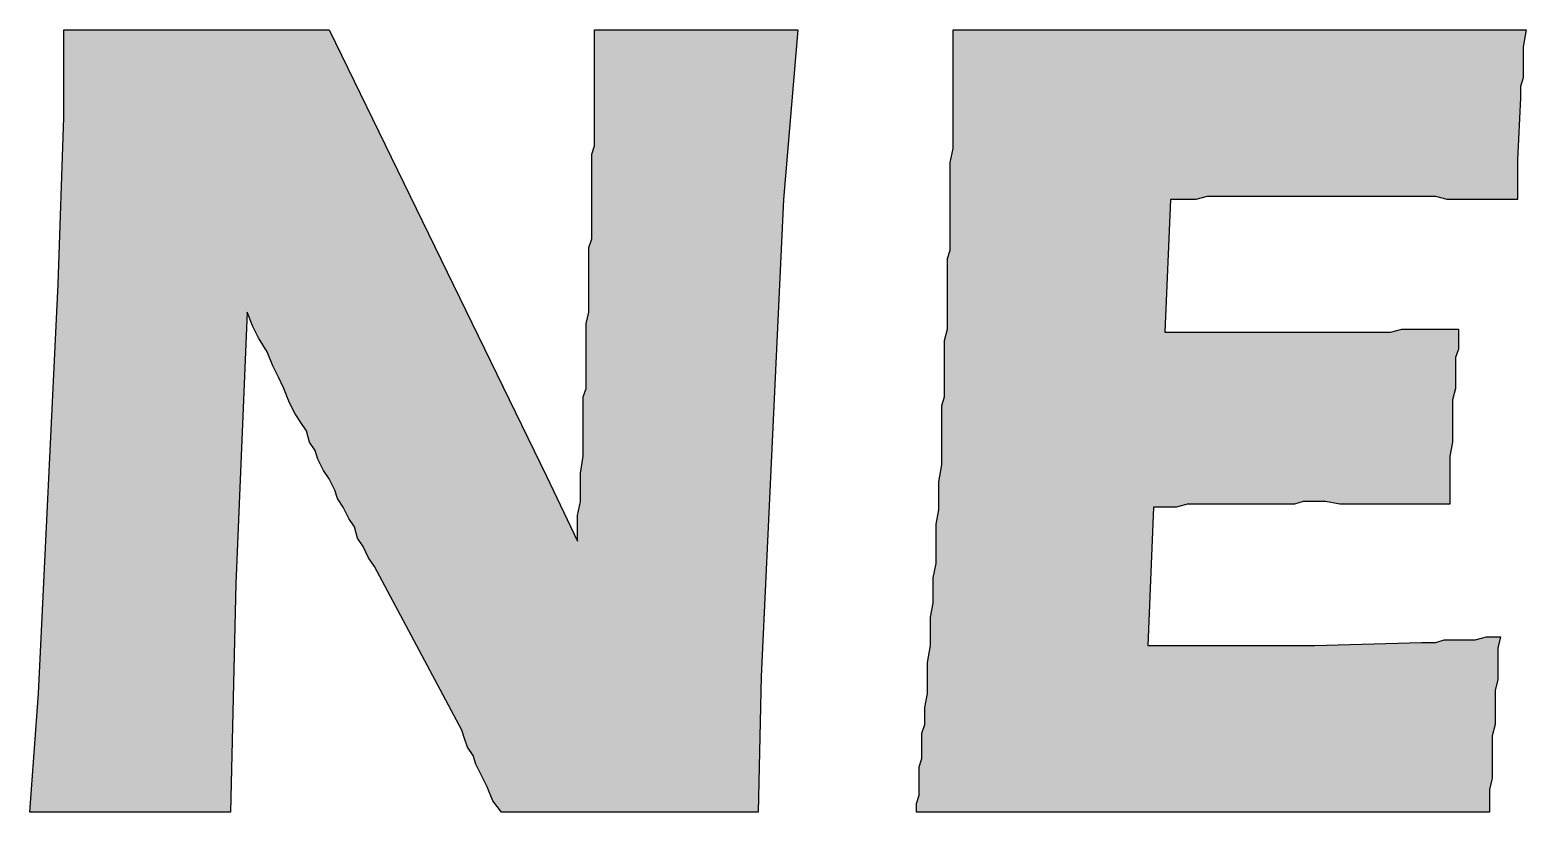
# Model space of a CAD drawing. Extents: x 0 to 8.5, y -0.4 to 11.
# Drawn here: x 1.6374 to 1.9135, y 0.9033 to 1.0476 of the extents above; entities that cross this region are included whole.
import ezdxf

# ---------------------------------------------------------------- set-up
doc = ezdxf.new("R2010")
doc.units = 0
doc.header["$LTSCALE"] = 10
doc.header["$MEASUREMENT"] = 0
doc.layers.add('BDR-18', color=1, linetype='Continuous')

# ---------------------------------------------------------------- blocks, each defined once
blk = doc.blocks.new('hel_logo_sm_borderless')
at = {"layer": 'BDR-18', "linetype": 'ByBlock'}
h = blk.add_hatch(color=256, dxfattribs=at)
h.dxf.hatch_style = 1
h.paths.add_polyline_path([(0.88738, -0.47171), (0.88894, -0.44982), (0.89259, -0.37427), (0.89363, -0.34353), (0.89363, -0.32738), (0.89571, -0.32738), (0.89728, -0.32738), (0.89936, -0.32738), (0.90093, -0.32738), (0.90249, -0.32738), (0.90457, -0.32738), (0.90614, -0.32738), (0.9077, -0.32738), (0.90926, -0.32738), (0.91082, -0.32738), (0.91239, -0.32738), (0.91395, -0.32738), (0.91708, -0.32738), (0.91968, -0.32738), (0.92177, -0.32738), (0.92437, -0.32738), (0.92698, -0.32738), (0.92958, -0.32738), (0.93115, -0.32738), (0.93219, -0.32738), (0.93375, -0.32738), (0.93531, -0.32738), (0.9374, -0.32738), (0.93896, -0.32738), (0.94052, -0.32738), (0.94261, -0.32738), (0.98273, -0.4097), (0.98846, -0.42169), (0.98846, -0.41908), (0.98846, -0.417), (0.98898, -0.41439), (0.98898, -0.41179), (0.98898, -0.40918), (0.9895, -0.40606), (0.9895, -0.40345), (0.9895, -0.40189), (0.9895, -0.40032), (0.9895, -0.39876), (0.9895, -0.3972), (0.9895, -0.39511), (0.99002, -0.39355), (0.99002, -0.39199), (0.99002, -0.39042), (0.99002, -0.38834), (0.99002, -0.38678), (0.99002, -0.38521), (0.99002, -0.38313), (0.99002, -0.38157), (0.99054, -0.37948), (0.99054, -0.3774), (0.99054, -0.37583), (0.99054, -0.37375), (0.99054, -0.37167), (0.99054, -0.36958), (0.99054, -0.3675), (0.99107, -0.36593), (0.99107, -0.36385), (0.99107, -0.36229), (0.99107, -0.3602), (0.99107, -0.35864), (0.99107, -0.35656), (0.99107, -0.35499), (0.99107, -0.35343), (0.99107, -0.35187), (0.99107, -0.3503), (0.99159, -0.34874), (0.99159, -0.34718), (0.99159, -0.34457), (0.99159, -0.34197), (0.99159, -0.33936), (0.99159, -0.33676), (0.99159, -0.33467), (0.99159, -0.33259), (0.99159, -0.3305), (0.99159, -0.32894), (0.99159, -0.32738), (0.99471, -0.32738), (0.99732, -0.32738), (0.99992, -0.32738), (1.00201, -0.32738), (1.00461, -0.32738), (1.0067, -0.32738), (1.00878, -0.32738), (1.01034, -0.32738), (1.01139, -0.32738), (1.01295, -0.32738), (1.01451, -0.32738), (1.0166, -0.32738), (1.0192, -0.32738), (1.02077, -0.32738), (1.02181, -0.32738), (1.02337, -0.32738), (1.02545, -0.32738), (1.02702, -0.32738), (1.0291, -0.32738), (1.0265, -0.35864), (1.02233, -0.4467), (1.02181, -0.47171), (1.01868, -0.47171), (1.01555, -0.47171), (1.01295, -0.47171), (1.00982, -0.47171), (1.00722, -0.47171), (1.00409, -0.47171), (1.00149, -0.47171), (0.99888, -0.47171), (0.99628, -0.47171), (0.99367, -0.47171), (0.99107, -0.47171), (0.9895, -0.47171), (0.98794, -0.47171), (0.98638, -0.47171), (0.98481, -0.47171), (0.98325, -0.47171), (0.98169, -0.47171), (0.9796, -0.47171), (0.97804, -0.47171), (0.97596, -0.47171), (0.97439, -0.47171), (0.97283, -0.46962), (0.97179, -0.46702), (0.97074, -0.46493), (0.9697, -0.46285), (0.96918, -0.46129), (0.96814, -0.45972), (0.96762, -0.45816), (0.9671, -0.4566), (0.95095, -0.42638), (0.9499, -0.42481), (0.94886, -0.42273), (0.94782, -0.42117), (0.9473, -0.41908), (0.94626, -0.41752), (0.94521, -0.41543), (0.94417, -0.41387), (0.94365, -0.41231), (0.94261, -0.41022), (0.94157, -0.40866), (0.94052, -0.40658), (0.94, -0.40501), (0.93896, -0.40345), (0.93844, -0.40137), (0.9374, -0.3998), (0.93636, -0.39824), (0.93531, -0.39616), (0.93427, -0.39355), (0.93323, -0.39147), (0.93219, -0.38938), (0.93115, -0.38678), (0.92958, -0.38417), (0.92854, -0.38209), (0.9275, -0.37948), (0.92541, -0.4295), (0.92437, -0.47171), (0.92177, -0.47171), (0.91916, -0.47171), (0.91656, -0.47171), (0.91395, -0.47171), (0.91187, -0.47171), (0.9103, -0.47171), (0.90822, -0.47171), (0.90666, -0.47171), (0.90509, -0.47171), (0.90353, -0.47171), (0.90145, -0.47171), (0.89936, -0.47171), (0.89676, -0.47171), (0.89519, -0.47171), (0.89363, -0.47171), (0.89207, -0.47171), (0.8905, -0.47171), (0.88894, -0.47171)])
h = blk.add_hatch(color=256, dxfattribs=at)
h.dxf.hatch_style = 1
h.paths.add_polyline_path([(1.05099, -0.47171), (1.05099, -0.47014), (1.05151, -0.46858), (1.05151, -0.46702), (1.05151, -0.46493), (1.05151, -0.46337), (1.05203, -0.46181), (1.05203, -0.46024), (1.05203, -0.45868), (1.05203, -0.45712), (1.05255, -0.45555), (1.05255, -0.45243), (1.05307, -0.44982), (1.05307, -0.4467), (1.05307, -0.44409), (1.05359, -0.44097), (1.05359, -0.43836), (1.05359, -0.43575), (1.05411, -0.43315), (1.05411, -0.43107), (1.05411, -0.42846), (1.05463, -0.42585), (1.05463, -0.42377), (1.05463, -0.42117), (1.05463, -0.41856), (1.05515, -0.41596), (1.05515, -0.41335), (1.05515, -0.41074), (1.05567, -0.40762), (1.05567, -0.40449), (1.05567, -0.40293), (1.05567, -0.40137), (1.05567, -0.3998), (1.05567, -0.39824), (1.05567, -0.39668), (1.0562, -0.39511), (1.0562, -0.39355), (1.0562, -0.39147), (1.0562, -0.3899), (1.0562, -0.38834), (1.0562, -0.38626), (1.0562, -0.38469), (1.05672, -0.38261), (1.05672, -0.38105), (1.05672, -0.37896), (1.05672, -0.37688), (1.05672, -0.37531), (1.05672, -0.37323), (1.05672, -0.37167), (1.05672, -0.36958), (1.05724, -0.36802), (1.05724, -0.36646), (1.05724, -0.36489), (1.05724, -0.36333), (1.05724, -0.36125), (1.05724, -0.3602), (1.05724, -0.35708), (1.05724, -0.35447), (1.05724, -0.35187), (1.05776, -0.34926), (1.05776, -0.34666), (1.05776, -0.34457), (1.05776, -0.34301), (1.05776, -0.34092), (1.05776, -0.33936), (1.05776, -0.3378), (1.05776, -0.33676), (1.05776, -0.32738), (1.06036, -0.32738), (1.06349, -0.32738), (1.06662, -0.32738), (1.06922, -0.32738), (1.07079, -0.32738), (1.07235, -0.32738), (1.07391, -0.32738), (1.076, -0.32738), (1.07756, -0.32738), (1.07912, -0.32738), (1.08069, -0.32738), (1.08225, -0.32738), (1.08381, -0.32738), (1.0859, -0.32738), (1.08746, -0.32738), (1.08902, -0.32738), (1.09111, -0.32738), (1.09267, -0.32738), (1.09475, -0.32738), (1.09632, -0.32738), (1.0984, -0.32738), (1.09996, -0.32738), (1.10205, -0.32738), (1.10413, -0.32738), (1.1057, -0.32738), (1.10778, -0.32738), (1.10986, -0.32738), (1.11195, -0.32738), (1.11351, -0.32738), (1.11559, -0.32738), (1.11716, -0.32738), (1.11872, -0.32738), (1.12081, -0.32738), (1.12237, -0.32738), (1.12393, -0.32738), (1.12602, -0.32738), (1.12758, -0.32738), (1.12914, -0.32738), (1.13123, -0.32738), (1.13279, -0.32738), (1.13435, -0.32738), (1.13592, -0.32738), (1.13748, -0.32738), (1.13904, -0.32738), (1.1406, -0.32738), (1.14269, -0.32738), (1.14425, -0.32738), (1.14582, -0.32738), (1.14738, -0.32738), (1.14894, -0.32738), (1.15155, -0.32738), (1.15467, -0.32738), (1.1578, -0.32738), (1.1604, -0.32738), (1.16353, -0.32738), (1.16301, -0.3305), (1.16301, -0.33155), (1.16301, -0.33363), (1.16301, -0.33467), (1.16301, -0.33624), (1.16249, -0.3378), (1.16249, -0.33988), (1.16197, -0.35135), (1.16197, -0.35343), (1.16197, -0.35499), (1.16197, -0.35708), (1.16197, -0.35864), (1.15988, -0.35864), (1.15728, -0.35864), (1.15519, -0.35864), (1.15311, -0.35864), (1.15103, -0.35864), (1.14894, -0.35864), (1.14686, -0.35812), (1.14529, -0.35812), (1.14321, -0.35812), (1.14113, -0.35812), (1.13956, -0.35812), (1.138, -0.35812), (1.13592, -0.35812), (1.13435, -0.35812), (1.13279, -0.35812), (1.13123, -0.35812), (1.12966, -0.35812), (1.1281, -0.35812), (1.12654, -0.35812), (1.12497, -0.35812), (1.12237, -0.35812), (1.11976, -0.35812), (1.11768, -0.35812), (1.11559, -0.35812), (1.11403, -0.35812), (1.11299, -0.35812), (1.11143, -0.35812), (1.10986, -0.35812), (1.1083, -0.35812), (1.10674, -0.35812), (1.10465, -0.35812), (1.10257, -0.35864), (1.10048, -0.35864), (1.09788, -0.35864), (1.09684, -0.38313), (1.09944, -0.38313), (1.10257, -0.38313), (1.10413, -0.38313), (1.1057, -0.38313), (1.10726, -0.38313), (1.10882, -0.38313), (1.11038, -0.38313), (1.11195, -0.38313), (1.11403, -0.38313), (1.11559, -0.38313), (1.11716, -0.38313), (1.11924, -0.38313), (1.12081, -0.38313), (1.12289, -0.38313), (1.12445, -0.38313), (1.12654, -0.38313), (1.12758, -0.38313), (1.12914, -0.38313), (1.13071, -0.38313), (1.13227, -0.38313), (1.13435, -0.38313), (1.13644, -0.38313), (1.13852, -0.38313), (1.1406, -0.38261), (1.14321, -0.38261), (1.14582, -0.38261), (1.14842, -0.38261), (1.15103, -0.38261), (1.15103, -0.38417), (1.15103, -0.38626), (1.1505, -0.38782), (1.1505, -0.38938), (1.1505, -0.39147), (1.1505, -0.39355), (1.14998, -0.39563), (1.14998, -0.3972), (1.14998, -0.39928), (1.14998, -0.40137), (1.14998, -0.40345), (1.14946, -0.40606), (1.14946, -0.40814), (1.14946, -0.41022), (1.14946, -0.41231), (1.14946, -0.41491), (1.14738, -0.41491), (1.14529, -0.41491), (1.14321, -0.41491), (1.14165, -0.41491), (1.13956, -0.41491), (1.138, -0.41491), (1.13644, -0.41491), (1.13487, -0.41491), (1.13331, -0.41491), (1.13175, -0.41491), (1.12914, -0.41491), (1.12654, -0.41439), (1.12393, -0.41439), (1.12237, -0.41439), (1.12081, -0.41491), (1.11924, -0.41491), (1.11716, -0.41491), (1.11559, -0.41491), (1.11403, -0.41491), (1.11195, -0.41491), (1.11038, -0.41491), (1.1083, -0.41491), (1.10674, -0.41491), (1.10465, -0.41491), (1.10257, -0.41491), (1.10101, -0.41491), (1.09892, -0.41543), (1.09684, -0.41543), (1.09475, -0.41543), (1.09371, -0.44097), (1.10465, -0.44097), (1.1057, -0.44097), (1.10778, -0.44097), (1.10986, -0.44097), (1.11195, -0.44097), (1.11455, -0.44097), (1.11612, -0.44097), (1.11768, -0.44097), (1.11924, -0.44097), (1.12081, -0.44097), (1.12289, -0.44097), (1.12445, -0.44097), (1.14425, -0.44044), (1.14529, -0.44044), (1.14686, -0.44044), (1.14842, -0.43992), (1.14998, -0.43992), (1.15207, -0.43992), (1.15415, -0.43992), (1.15624, -0.4394), (1.15884, -0.4394), (1.15832, -0.44149), (1.15832, -0.44357), (1.15832, -0.44513), (1.15832, -0.44722), (1.1578, -0.4493), (1.1578, -0.45139), (1.1578, -0.45347), (1.1578, -0.45555), (1.15728, -0.45764), (1.15728, -0.4592), (1.15728, -0.46129), (1.15728, -0.46337), (1.15728, -0.46545), (1.15676, -0.46754), (1.15676, -0.46962), (1.15676, -0.47171), (1.15363, -0.47171), (1.15103, -0.47171), (1.1479, -0.47171), (1.14477, -0.47171), (1.14165, -0.47171), (1.13904, -0.47171), (1.13748, -0.47171), (1.13592, -0.47171), (1.13435, -0.47171), (1.13279, -0.47171), (1.13123, -0.47171), (1.12914, -0.47171), (1.12758, -0.47171), (1.12602, -0.47171), (1.12445, -0.47171), (1.12289, -0.47171), (1.12133, -0.47171), (1.11976, -0.47171), (1.1182, -0.47171), (1.11612, -0.47171), (1.11455, -0.47171), (1.11299, -0.47171), (1.11143, -0.47171), (1.10934, -0.47171), (1.10778, -0.47171), (1.10622, -0.47171), (1.06453, -0.47171)])
for points in [[(0.88738, -0.47171), (0.88894, -0.44982), (0.89259, -0.37427), (0.89363, -0.34353), (0.89363, -0.32738), (0.89571, -0.32738), (0.89728, -0.32738), (0.89936, -0.32738), (0.90093, -0.32738), (0.90249, -0.32738), (0.90457, -0.32738), (0.90614, -0.32738), (0.9077, -0.32738), (0.90926, -0.32738), (0.91082, -0.32738), (0.91239, -0.32738), (0.91395, -0.32738), (0.91708, -0.32738), (0.91968, -0.32738), (0.92177, -0.32738), (0.92437, -0.32738), (0.92698, -0.32738), (0.92958, -0.32738), (0.93115, -0.32738), (0.93219, -0.32738), (0.93375, -0.32738), (0.93531, -0.32738), (0.9374, -0.32738), (0.93896, -0.32738), (0.94052, -0.32738), (0.94261, -0.32738), (0.98273, -0.4097), (0.98846, -0.42169), (0.98846, -0.41908), (0.98846, -0.417), (0.98898, -0.41439), (0.98898, -0.41179), (0.98898, -0.40918), (0.9895, -0.40606), (0.9895, -0.40345), (0.9895, -0.40189), (0.9895, -0.40032), (0.9895, -0.39876), (0.9895, -0.3972), (0.9895, -0.39511), (0.99002, -0.39355), (0.99002, -0.39199), (0.99002, -0.39042), (0.99002, -0.38834), (0.99002, -0.38678), (0.99002, -0.38521), (0.99002, -0.38313), (0.99002, -0.38157), (0.99054, -0.37948), (0.99054, -0.3774), (0.99054, -0.37583), (0.99054, -0.37375), (0.99054, -0.37167), (0.99054, -0.36958), (0.99054, -0.3675), (0.99107, -0.36593), (0.99107, -0.36385), (0.99107, -0.36229), (0.99107, -0.3602), (0.99107, -0.35864), (0.99107, -0.35656), (0.99107, -0.35499), (0.99107, -0.35343), (0.99107, -0.35187), (0.99107, -0.3503), (0.99159, -0.34874), (0.99159, -0.34718), (0.99159, -0.34457), (0.99159, -0.34197), (0.99159, -0.33936), (0.99159, -0.33676), (0.99159, -0.33467), (0.99159, -0.33259), (0.99159, -0.3305), (0.99159, -0.32894), (0.99159, -0.32738), (0.99471, -0.32738), (0.99732, -0.32738), (0.99992, -0.32738), (1.00201, -0.32738), (1.00461, -0.32738), (1.0067, -0.32738), (1.00878, -0.32738), (1.01034, -0.32738), (1.01139, -0.32738), (1.01295, -0.32738), (1.01451, -0.32738), (1.0166, -0.32738), (1.0192, -0.32738), (1.02077, -0.32738), (1.02181, -0.32738), (1.02337, -0.32738), (1.02545, -0.32738), (1.02702, -0.32738), (1.0291, -0.32738), (1.0265, -0.35864), (1.02233, -0.4467), (1.02181, -0.47171), (1.01868, -0.47171), (1.01555, -0.47171), (1.01295, -0.47171), (1.00982, -0.47171), (1.00722, -0.47171), (1.00409, -0.47171), (1.00149, -0.47171), (0.99888, -0.47171), (0.99628, -0.47171), (0.99367, -0.47171), (0.99107, -0.47171), (0.9895, -0.47171), (0.98794, -0.47171), (0.98638, -0.47171), (0.98481, -0.47171), (0.98325, -0.47171), (0.98169, -0.47171), (0.9796, -0.47171), (0.97804, -0.47171), (0.97596, -0.47171), (0.97439, -0.47171), (0.97283, -0.46962), (0.97179, -0.46702), (0.97074, -0.46493), (0.9697, -0.46285), (0.96918, -0.46129), (0.96814, -0.45972), (0.96762, -0.45816), (0.9671, -0.4566), (0.95095, -0.42638), (0.9499, -0.42481), (0.94886, -0.42273), (0.94782, -0.42117), (0.9473, -0.41908), (0.94626, -0.41752), (0.94521, -0.41543), (0.94417, -0.41387), (0.94365, -0.41231), (0.94261, -0.41022), (0.94157, -0.40866), (0.94052, -0.40658), (0.94, -0.40501), (0.93896, -0.40345), (0.93844, -0.40137), (0.9374, -0.3998), (0.93636, -0.39824), (0.93531, -0.39616), (0.93427, -0.39355), (0.93323, -0.39147), (0.93219, -0.38938), (0.93115, -0.38678), (0.92958, -0.38417), (0.92854, -0.38209), (0.9275, -0.37948), (0.92541, -0.4295), (0.92437, -0.47171), (0.92177, -0.47171), (0.91916, -0.47171), (0.91656, -0.47171), (0.91395, -0.47171), (0.91187, -0.47171), (0.9103, -0.47171), (0.90822, -0.47171), (0.90666, -0.47171), (0.90509, -0.47171), (0.90353, -0.47171), (0.90145, -0.47171), (0.89936, -0.47171), (0.89676, -0.47171), (0.89519, -0.47171), (0.89363, -0.47171), (0.89207, -0.47171), (0.8905, -0.47171), (0.88894, -0.47171)], [(1.05099, -0.47171), (1.05099, -0.47014), (1.05151, -0.46858), (1.05151, -0.46702), (1.05151, -0.46493), (1.05151, -0.46337), (1.05203, -0.46181), (1.05203, -0.46024), (1.05203, -0.45868), (1.05203, -0.45712), (1.05255, -0.45555), (1.05255, -0.45243), (1.05307, -0.44982), (1.05307, -0.4467), (1.05307, -0.44409), (1.05359, -0.44097), (1.05359, -0.43836), (1.05359, -0.43575), (1.05411, -0.43315), (1.05411, -0.43107), (1.05411, -0.42846), (1.05463, -0.42585), (1.05463, -0.42377), (1.05463, -0.42117), (1.05463, -0.41856), (1.05515, -0.41596), (1.05515, -0.41335), (1.05515, -0.41074), (1.05567, -0.40762), (1.05567, -0.40449), (1.05567, -0.40293), (1.05567, -0.40137), (1.05567, -0.3998), (1.05567, -0.39824), (1.05567, -0.39668), (1.0562, -0.39511), (1.0562, -0.39355), (1.0562, -0.39147), (1.0562, -0.3899), (1.0562, -0.38834), (1.0562, -0.38626), (1.0562, -0.38469), (1.05672, -0.38261), (1.05672, -0.38105), (1.05672, -0.37896), (1.05672, -0.37688), (1.05672, -0.37531), (1.05672, -0.37323), (1.05672, -0.37167), (1.05672, -0.36958), (1.05724, -0.36802), (1.05724, -0.36646), (1.05724, -0.36489), (1.05724, -0.36333), (1.05724, -0.36125), (1.05724, -0.3602), (1.05724, -0.35708), (1.05724, -0.35447), (1.05724, -0.35187), (1.05776, -0.34926), (1.05776, -0.34666), (1.05776, -0.34457), (1.05776, -0.34301), (1.05776, -0.34092), (1.05776, -0.33936), (1.05776, -0.3378), (1.05776, -0.33676), (1.05776, -0.32738), (1.06036, -0.32738), (1.06349, -0.32738), (1.06662, -0.32738), (1.06922, -0.32738), (1.07079, -0.32738), (1.07235, -0.32738), (1.07391, -0.32738), (1.076, -0.32738), (1.07756, -0.32738), (1.07912, -0.32738), (1.08069, -0.32738), (1.08225, -0.32738), (1.08381, -0.32738), (1.0859, -0.32738), (1.08746, -0.32738), (1.08902, -0.32738), (1.09111, -0.32738), (1.09267, -0.32738), (1.09475, -0.32738), (1.09632, -0.32738), (1.0984, -0.32738), (1.09996, -0.32738), (1.10205, -0.32738), (1.10413, -0.32738), (1.1057, -0.32738), (1.10778, -0.32738), (1.10986, -0.32738), (1.11195, -0.32738), (1.11351, -0.32738), (1.11559, -0.32738), (1.11716, -0.32738), (1.11872, -0.32738), (1.12081, -0.32738), (1.12237, -0.32738), (1.12393, -0.32738), (1.12602, -0.32738), (1.12758, -0.32738), (1.12914, -0.32738), (1.13123, -0.32738), (1.13279, -0.32738), (1.13435, -0.32738), (1.13592, -0.32738), (1.13748, -0.32738), (1.13904, -0.32738), (1.1406, -0.32738), (1.14269, -0.32738), (1.14425, -0.32738), (1.14582, -0.32738), (1.14738, -0.32738), (1.14894, -0.32738), (1.15155, -0.32738), (1.15467, -0.32738), (1.1578, -0.32738), (1.1604, -0.32738), (1.16353, -0.32738), (1.16301, -0.3305), (1.16301, -0.33155), (1.16301, -0.33363), (1.16301, -0.33467), (1.16301, -0.33624), (1.16249, -0.3378), (1.16249, -0.33988), (1.16197, -0.35135), (1.16197, -0.35343), (1.16197, -0.35499), (1.16197, -0.35708), (1.16197, -0.35864), (1.15988, -0.35864), (1.15728, -0.35864), (1.15519, -0.35864), (1.15311, -0.35864), (1.15103, -0.35864), (1.14894, -0.35864), (1.14686, -0.35812), (1.14529, -0.35812), (1.14321, -0.35812), (1.14113, -0.35812), (1.13956, -0.35812), (1.138, -0.35812), (1.13592, -0.35812), (1.13435, -0.35812), (1.13279, -0.35812), (1.13123, -0.35812), (1.12966, -0.35812), (1.1281, -0.35812), (1.12654, -0.35812), (1.12497, -0.35812), (1.12237, -0.35812), (1.11976, -0.35812), (1.11768, -0.35812), (1.11559, -0.35812), (1.11403, -0.35812), (1.11299, -0.35812), (1.11143, -0.35812), (1.10986, -0.35812), (1.1083, -0.35812), (1.10674, -0.35812), (1.10465, -0.35812), (1.10257, -0.35864), (1.10048, -0.35864), (1.09788, -0.35864), (1.09684, -0.38313), (1.09944, -0.38313), (1.10257, -0.38313), (1.10413, -0.38313), (1.1057, -0.38313), (1.10726, -0.38313), (1.10882, -0.38313), (1.11038, -0.38313), (1.11195, -0.38313), (1.11403, -0.38313), (1.11559, -0.38313), (1.11716, -0.38313), (1.11924, -0.38313), (1.12081, -0.38313), (1.12289, -0.38313), (1.12445, -0.38313), (1.12654, -0.38313), (1.12758, -0.38313), (1.12914, -0.38313), (1.13071, -0.38313), (1.13227, -0.38313), (1.13435, -0.38313), (1.13644, -0.38313), (1.13852, -0.38313), (1.1406, -0.38261), (1.14321, -0.38261), (1.14582, -0.38261), (1.14842, -0.38261), (1.15103, -0.38261), (1.15103, -0.38417), (1.15103, -0.38626), (1.1505, -0.38782), (1.1505, -0.38938), (1.1505, -0.39147), (1.1505, -0.39355), (1.14998, -0.39563), (1.14998, -0.3972), (1.14998, -0.39928), (1.14998, -0.40137), (1.14998, -0.40345), (1.14946, -0.40606), (1.14946, -0.40814), (1.14946, -0.41022), (1.14946, -0.41231), (1.14946, -0.41491), (1.14738, -0.41491), (1.14529, -0.41491), (1.14321, -0.41491), (1.14165, -0.41491), (1.13956, -0.41491), (1.138, -0.41491), (1.13644, -0.41491), (1.13487, -0.41491), (1.13331, -0.41491), (1.13175, -0.41491), (1.12914, -0.41491), (1.12654, -0.41439), (1.12393, -0.41439), (1.12237, -0.41439), (1.12081, -0.41491), (1.11924, -0.41491), (1.11716, -0.41491), (1.11559, -0.41491), (1.11403, -0.41491), (1.11195, -0.41491), (1.11038, -0.41491), (1.1083, -0.41491), (1.10674, -0.41491), (1.10465, -0.41491), (1.10257, -0.41491), (1.10101, -0.41491), (1.09892, -0.41543), (1.09684, -0.41543), (1.09475, -0.41543), (1.09371, -0.44097), (1.10465, -0.44097), (1.1057, -0.44097), (1.10778, -0.44097), (1.10986, -0.44097), (1.11195, -0.44097), (1.11455, -0.44097), (1.11612, -0.44097), (1.11768, -0.44097), (1.11924, -0.44097), (1.12081, -0.44097), (1.12289, -0.44097), (1.12445, -0.44097), (1.14425, -0.44044), (1.14529, -0.44044), (1.14686, -0.44044), (1.14842, -0.43992), (1.14998, -0.43992), (1.15207, -0.43992), (1.15415, -0.43992), (1.15624, -0.4394), (1.15884, -0.4394), (1.15832, -0.44149), (1.15832, -0.44357), (1.15832, -0.44513), (1.15832, -0.44722), (1.1578, -0.4493), (1.1578, -0.45139), (1.1578, -0.45347), (1.1578, -0.45555), (1.15728, -0.45764), (1.15728, -0.4592), (1.15728, -0.46129), (1.15728, -0.46337), (1.15728, -0.46545), (1.15676, -0.46754), (1.15676, -0.46962), (1.15676, -0.47171), (1.15363, -0.47171), (1.15103, -0.47171), (1.1479, -0.47171), (1.14477, -0.47171), (1.14165, -0.47171), (1.13904, -0.47171), (1.13748, -0.47171), (1.13592, -0.47171), (1.13435, -0.47171), (1.13279, -0.47171), (1.13123, -0.47171), (1.12914, -0.47171), (1.12758, -0.47171), (1.12602, -0.47171), (1.12445, -0.47171), (1.12289, -0.47171), (1.12133, -0.47171), (1.11976, -0.47171), (1.1182, -0.47171), (1.11612, -0.47171), (1.11455, -0.47171), (1.11299, -0.47171), (1.11143, -0.47171), (1.10934, -0.47171), (1.10778, -0.47171), (1.10622, -0.47171), (1.06453, -0.47171)]]:
    blk.add_lwpolyline(points, close=True, dxfattribs=at)

msp = doc.modelspace()

# ---------------------------------------------------------------- block references
msp.add_blockref('hel_logo_sm_borderless', (0.75, 1.375))

doc.saveas('drawing.dxf')
